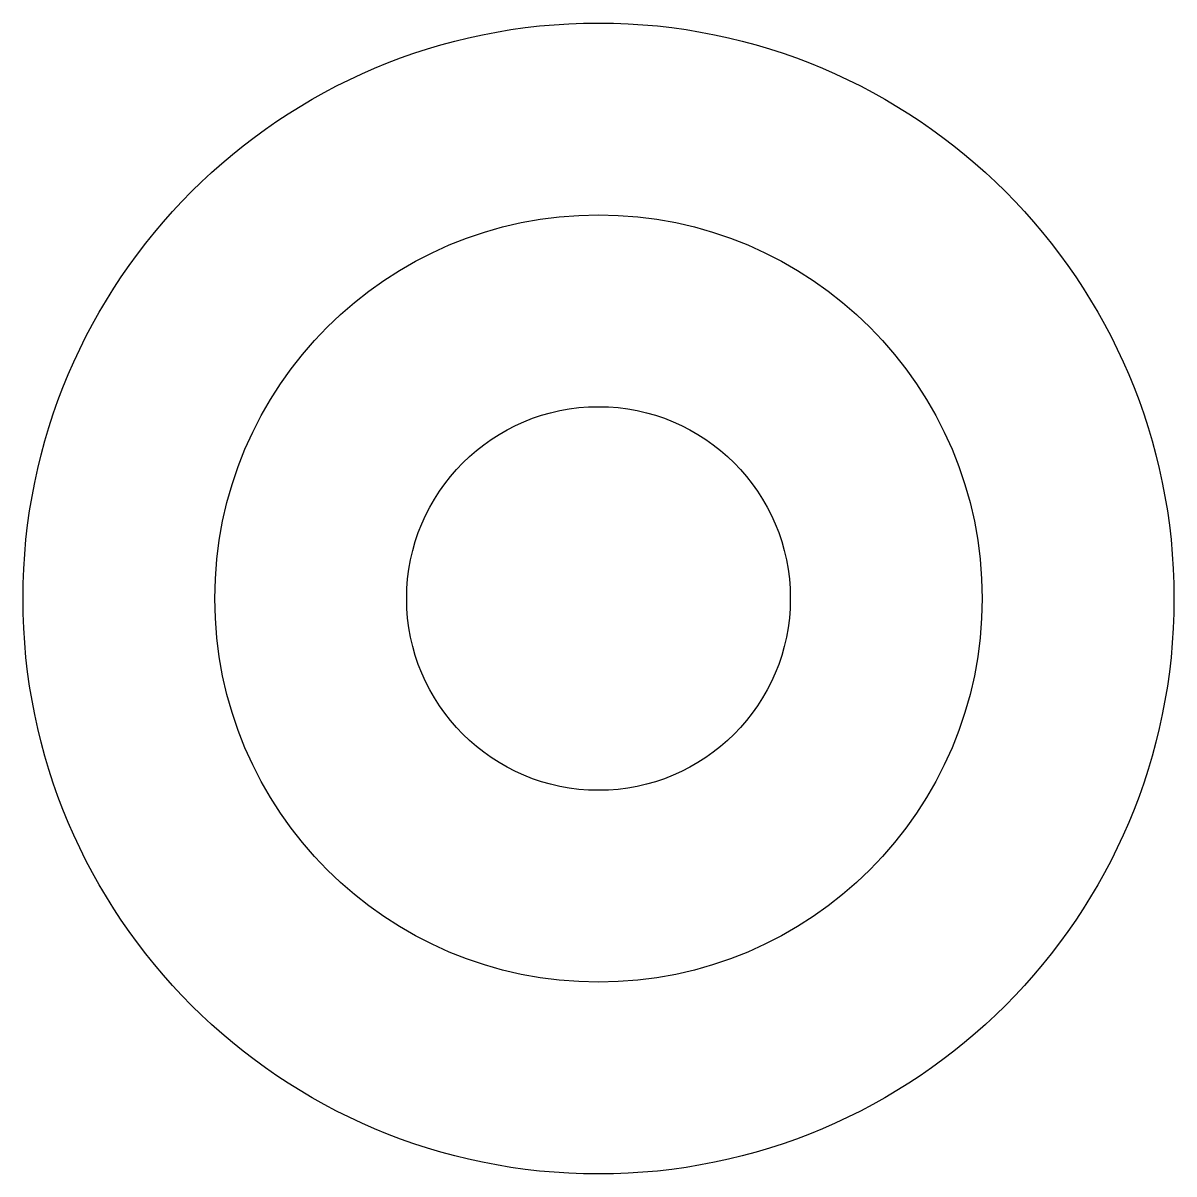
# Model space of a CAD drawing. Units: millimetres at full size, sheet at 1:100. Extents: x -29241 to -1861, y -11058 to 16323.
import ezdxf

# ---------------------------------------------------------------- set-up
doc = ezdxf.new("R2010")
doc.units = ezdxf.units.MM
doc.header["$LTSCALE"] = 100
doc.layers.add('0-0', color=7, linetype='Continuous')

msp = doc.modelspace()

# ---------------------------------------------------------------- linework, layer by layer
at = {"layer": '0-0'}
for radius in [13690.2, 9126.8, 4563.4]:
    msp.add_circle((-15551, 2632.7), radius, dxfattribs=at)

doc.saveas('drawing.dxf')
